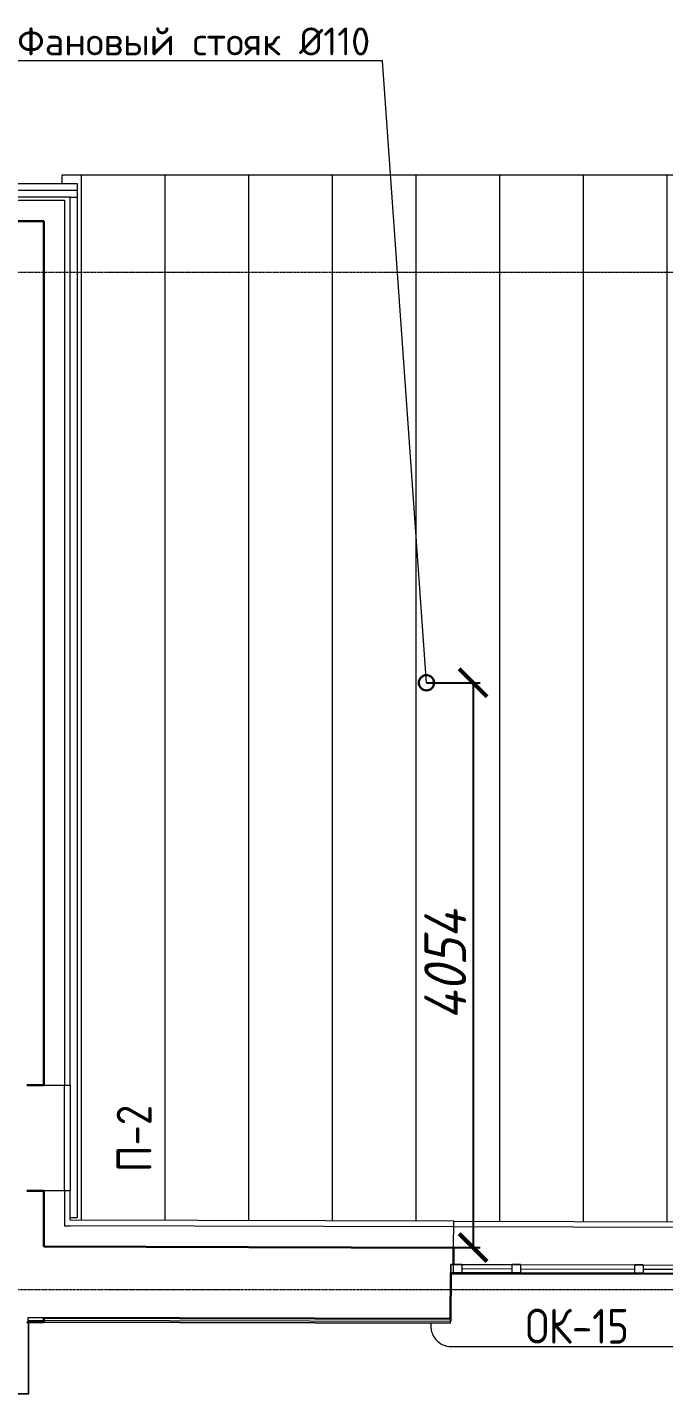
# Model space of a CAD drawing. Header units: millimetres. Extents: x -10178924 to 11692288, y -947381 to 58396.
# Drawn here: x 10567 to 15131, y -164395 to -154590 of the extents above; entities that cross this region are included whole.
import ezdxf
from ezdxf import colors
from ezdxf.entities.mleader import LeaderData, LeaderLine
from ezdxf.math import Vec2, Vec3

# ---------------------------------------------------------------- set-up
doc = ezdxf.new("R2010")
doc.units = ezdxf.units.MM
doc.linetypes.add('ADSK_Линия сетки', pattern=[25, 20, -2.5, 0, -2.5])
for name, color, linetype, lineweight in [('!К1', 32, 'Continuous', 30), ('_ Окна', 7, 'Continuous', 9), ('Выноски ВК', 7, 'Continuous', 0), ('Крыша', 7, 'Continuous', 9), ('Крыша штриховка', 7, 'Continuous', 9), ('Марки окон', 7, 'Continuous', 20), ('Окна', 7, 'Continuous', 9), ('Оси', 253, 'Continuous', 9), ('Перекрытие', 7, 'Continuous', 18), ('Стены наружные', 7, 'Continuous', 18), ('Стены несущие', 7, 'Continuous', 30), ('Стены отделка', 7, 'Continuous', 30), ('Стены штриховка', 7, 'Continuous', 9), ('ШТРИХОВКА', 252, 'Continuous', 15)]:
    doc.layers.add(name, color=color, linetype=linetype, lineweight=lineweight)
doc.styles.add('GOST Common_2', font='GOST_Common.ttf', dxfattribs={"width": 0.9, "height": 250})
doc.styles.add('ISOCPEUR', font='isocpeui.ttf', dxfattribs={"width": 0.9})
doc.styles.add('PDF ISOCPEUR', font='isocpeur.ttf')
doc.dimstyles.new('ISOCPEUR М1_1', dxfattribs={"dimscale": 0, "dimtxt": 300, "dimasz": 200, "dimexe": 50, "dimexo": 0, "dimgap": 50, "dimtad": 1, "dimtoh": 1, "dimdec": 0, "dimzin": 0, "dimdsep": 46, "dimtxsty": 'ISOCPEUR', "dimblk": 'ARCHTICK', "dimcen": 0.09, "dimclrd": 256, "dimadec": 0, "dimazin": 0, "dimtfac": 1, "dimtdec": 0, "dimtofl": 0, "dimtmove": 0, "dimatfit": 3, "dimfxl": 10, "dimtolj": 1, "dimtzin": 0, "dimarcsym": 0})

# ---------------------------------------------------------------- blocks, each defined once
blk = doc.blocks.new('окно трехпол с фрамугой - 1800 и 1820х2300_h___нов_ ок15-2116660-План 2-го этажа')
at = {"layer": '_ Окна', "lineweight": 18}
for p, q in [((-910, 75), (-910, 135)), ((-910, 135), (-830, 135)), ((-830, 135), (-830, 75)), ((-470, 75), (-470, 135)), ((-470, 135), (-410, 135)), ((-410, 135), (-410, 75)), ((410, 75), (410, 135)), ((410, 135), (470, 135)), ((470, 135), (470, 75)), ((830, 135), (830, 75)), ((910, 135), (830, 135)), ((910, 75), (910, 135)), ((-830, 75), (-910, 75)), ((-410, 75), (-470, 75)), ((470, 75), (410, 75)), ((830, 75), (910, 75))]:
    blk.add_line(p, q, dxfattribs=at)
at = {"layer": '_ Окна'}
for p, q in [((-890, 75), (-890, 135)), ((-830, 105), (-470, 105)), ((-410, 105), (410, 105)), ((470, 105), (830, 105)), ((890, 75), (890, 135))]:
    blk.add_line(p, q, dxfattribs=at)
at = {"layer": 'Окна'}
for p, q in [((-910, 135), (-910, 75)), ((-830, 135), (-910, 135)), ((-830, 135), (-470, 135)), ((-410, 135), (-470, 135)), ((-410, 135), (410, 135)), ((470, 135), (410, 135)), ((470, 135), (830, 135)), ((910, 135), (830, 135)), ((910, 75), (910, 135)), ((-910, 75), (-830, 75)), ((-470, 75), (-830, 75)), ((-470, 75), (-410, 75)), ((410, 75), (-410, 75)), ((410, 75), (470, 75)), ((830, 75), (470, 75)), ((830, 75), (910, 75))]:
    blk.add_line(p, q, dxfattribs=at)
blk = doc.blocks.new('2 этаж')
at = {"layer": 'Крыша штриховка'}
h = blk.add_hatch(dxfattribs=at)
h.set_pattern_fill('FP_9', color=256, style=0, pattern_type=2)
h.set_pattern_definition([(270, (156.05, -140285.14), (600, 4e-14), [])])
h.paths.add_polyline_path([(32637.4, -109697), (37875, -109697), (37875, -109554), (37850.1, -109554.3), (37764.2, -102214.5), (37764.2, -102164.5), (37875, -102164.5), (37875, -102144.5), (31397.7, -102144.5), (31445.7, -102180.3), (30008.9, -104106.9), (30109.6, -104106.9), (30088.8, -104166.9), (29964.2, -104166.9), (29183.2, -105212.6), (29184.3, -105213.8), (25018.3, -109681.3), (30949.6, -109697), (32278.4, -109697)])
h.paths.add_polyline_path([(10875, -109684.1), (10875, -109684), (10840.5, -109684)])
h.paths.add_polyline_path([(23415, -109677.1), (23395.6, -109649), (23403.5, -109649), (19368.4, -105320.4), (19370.1, -105319.1), (19368.4, -105320.1), (19287.9, -105194.2), (18889.8, -105194.2), (18418.2, -103833.5), (17401.1, -102242.2), (17554, -102144.5), (10815, -102144.5), (10815, -102203.3), (10925, -102203.3), (10925, -109623.3), (10875, -109623.3), (10875, -109644.1), (23215.4, -109676.6)])
h.paths.add_polyline_path([(32737.6, -109519.1), (32735.1, -109519.1), (32734.6, -109428.4), (32717.5, -109424.5), (32698.9, -109408.9), (32689.4, -109388.8), (32690.1, -109231.5), (32693.1, -109226.6), (32696.8, -109223.8), (32708, -109219.9), (32723, -109217.1), (32740.1, -109216.1), (32765.1, -109218.2), (32778.4, -109221.8), (32786, -109225.8), (32788.4, -109227.5), (32790.1, -109231.5), (32790.1, -109390.7), (32779.2, -109411.4), (32760.8, -109425), (32745.1, -109429.7), (32744.4, -109519.1), (32738.8, -109519.1)])
h.paths.add_polyline_path([(15975, -109519.1), (15970, -109519.1), (15969.4, -109428.4), (15952.4, -109424.5), (15933.7, -109408.9), (15924.3, -109388.8), (15925, -109231.5), (15928, -109226.6), (15931.7, -109223.8), (15942.9, -109219.9), (15957.9, -109217.1), (15975, -109216.1), (16000, -109218.2), (16013.3, -109221.8), (16020.9, -109225.8), (16023.3, -109227.5), (16025, -109231.5), (16025, -109390.7), (16014.1, -109411.4), (15995.7, -109425), (15980, -109429.7), (15979.3, -109519.1), (15976.3, -109519.1)])
at = {"layer": 'Крыша'}
for p, q in [((10815, -102144.5), (10815, -102203.3)), ((17554, -102144.5), (10815, -102144.5))]:
    blk.add_line(p, q, dxfattribs=at)
at = {"layer": 'Оси', "color": 252, "linetype": 'ADSK_Линия сетки'}
for p, q in [((-10114.7, -102840.8), (56004.9, -102840.8)), ((-10114.7, -110140.8), (56004.9, -110140.8))]:
    blk.add_line(p, q, dxfattribs=at)
at = {"layer": 'Перекрытие'}
for p, q in [((13604.6, -110031.3), (13604.6, -110370.4)), ((15424.5, -110031.3), (13604.6, -110031.3)), ((13608.7, -110550.4), (15412.6, -110550.4))]:
    blk.add_line(p, q, dxfattribs=at)
blk.add_arc((13608.7, -110402.7), 147.7, 172.26667, 270, dxfattribs=at)
at = {"layer": 'Стены наружные'}
for p, q in [((5778.7, -102203.3), (10925, -102203.3)), ((10925, -102253.3), (5778.7, -102253.3)), ((10925, -102203.3), (10925, -109623.3)), ((10875, -102303.3), (10925, -102303.3)), ((10835, -109433.6), (10835, -108673.6)), ((10875, -108673.6), (10875, -109433.6)), ((10875, -109623.3), (10925, -109623.3)), ((15400.4, -109696), (13625.4, -109691.3)), ((13625.5, -109651.3), (15400.5, -109656))]:
    blk.add_line(p, q, dxfattribs=at)
at = {"layer": 'Стены несущие'}
for p, q in [((9464.1, -102473.3), (10685, -102473.3)), ((10685, -102473.3), (10685, -108673.6)), ((10565, -108673.6), (10685, -108673.6)), ((10685, -109433.6), (10565, -109433.6)), ((10685, -109433.6), (10685, -109833.6)), ((13625, -109841.3), (10685, -109833.6)), ((10685, -109833.6), (13625, -109841.3)), ((13624.7, -109961.3), (13625, -109841.3)), ((13603.6, -110351.3), (13604.5, -110021.3)), ((10565, -110375.3), (10685, -110375.6)), ((10685, -110375.6), (10685, -110343.6)), ((10685, -110343.6), (13603.6, -110351.3)), ((13603.6, -110351.3), (10685, -110343.6))]:
    blk.add_line(p, q, dxfattribs=at)
at = {"layer": 'Стены отделка', "lineweight": 9}
for p, q in [((10875, -102303.3), (9464.1, -102303.3)), ((9464.1, -102323.3), (10835, -102323.3)), ((10835, -102323.3), (10835, -108673.6)), ((10875, -108673.6), (10875, -102303.3)), ((10685, -108673.6), (10875, -108673.6)), ((10875, -109433.6), (10685, -109433.6)), ((10835, -109433.6), (10835, -109684)), ((10875, -109644.1), (10875, -109433.6)), ((10685, -109683.6), (10685.4, -109683.6)), ((10685.4, -109683.6), (10685, -109833.6)), ((10835, -109684), (10875, -109684)), ((13625.4, -109691.3), (10835, -109684)), ((13625.5, -109651.3), (10875, -109644.1)), ((13625, -109841.3), (13625.5, -109651.3)), ((10685, -110343.6), (10570, -110343.3)), ((10570, -110343.3), (10570, -110363.3)), ((10570, -110363.3), (10577, -110363.3)), ((10577, -110886.7), (10577, -110375.3)), ((10685, -110375.6), (13603.5, -110383.3)), ((13603.5, -110383.3), (13603.6, -110351.3)), ((10075, -110888.7), (10575, -110888.7))]:
    blk.add_line(p, q, dxfattribs=at)
at = {"layer": 'Стены штриховка'}
for p, q in [((10575, -110888.7), (10575, -110375.3)), ((13603.6, -110371.3), (10577, -110363.3)), ((10685, -110373.6), (13603.6, -110381.3)), ((10075, -110886.7), (10577, -110886.7)), ((10575, -110888.7), (10577, -110888.7)), ((10577, -110888.7), (10577, -110886.7))]:
    blk.add_line(p, q, dxfattribs=at)
at = {"layer": 'Окна', "rotation": 359.8491625167525}
blk.add_blockref('окно трехпол с фрамугой - 1800 и 1820х2300_h___нов_ ок15-2116660-План 2-го этажа', (14514.3, -110098.7), dxfattribs=at)
at = {"layer": 'Марки окон', "lineweight": 9, "char_height": 250, "attachment_point": 5, "line_spacing_factor": 1.022766, "style": 'GOST Common_2'}
for s, insert, width, rotation in [('\\pxqc,t1.8,3.6,5.4,7.2,9,10.8,12.6,14.4,16.2,18,19.8,21.6,23.4,25.2,27,28.8,30.6,32.4,34.2,36,37.8,39.6,41.4,43.2,45,46.8,48.6,50.4,52.2,54,55.8,57.6;{П-2}', (11333.3, -109056.7), 505.8, 90), ('\\pxqc,t1.8,3.6,5.4,7.2,9,10.8,12.6,14.4,16.2,18,19.8,21.6,23.4,25.2,27,28.8,30.6,32.4,34.2,36,37.8,39.6,41.4,43.2,45,46.8,48.6,50.4,52.2,54,55.8,57.6;{ОК-15}', (14511.5, -110404.9), 797.4, 359.84916)]:
    blk.add_mtext(s, dxfattribs=dict(at, insert=insert, width=width, rotation=rotation))
blk = doc.blocks.new('_None')
blk = doc.blocks.new('_ArchTick')
at = {"color": 0, "linetype": 'ByBlock', "const_width": 0.15}
blk.add_lwpolyline([(-0.5, -0.5), (0.5, 0.5)], dxfattribs=at)
blk = doc.blocks.new('*D2757')
at = {"layer": '!К1', "color": 0, "lineweight": -2, "transparency": 16777216}
for p, q in [((13430, -159293.6), (13814.5, -159293.6)), ((13419.3, -163347.4), (13814.5, -163347.4))]:
    blk.add_line(p, q, dxfattribs=at)
at = {"layer": '!К1', "lineweight": -2, "transparency": 16777216}
blk.add_line((13764.5, -159293.6), (13764.5, -163347.4), dxfattribs=at)
at = {"layer": 'Defpoints', "color": 0, "transparency": 16777216}
for p in [(13430, -159293.6), (13419.3, -163347.4), (13764.5, -163347.4)]:
    blk.add_point(p, dxfattribs=at)
at = {"layer": '!К1', "lineweight": -2, "transparency": 16777216, "xscale": 200, "yscale": 200, "zscale": 200}
for p, rotation in [((13764.5, -159293.6), 90), ((13764.5, -163347.4), 270)]:
    blk.add_blockref('_ArchTick', p, dxfattribs=dict(at, rotation=rotation))
at = {"layer": '!К1', "color": 0, "transparency": 16777216, "insert": (13564.5, -161320.5), "char_height": 300, "attachment_point": 5, "rotation": 90, "style": 'ISOCPEUR'}
blk.add_mtext('\\A1;4054', dxfattribs=at)

msp = doc.modelspace()

# ---------------------------------------------------------------- linework, layer by layer
at = {"layer": '!К1'}
msp.add_circle((13430, -159293.6), 55, dxfattribs=at)

# ---------------------------------------------------------------- block references
at = {"layer": 'ШТРИХОВКА'}
msp.add_blockref('2 этаж', (0, -53506.6), dxfattribs=at)

# ---------------------------------------------------------------- dimensions: what is measured, and where the dimension line sits
at = {"layer": '!К1'}
dim = msp.add_linear_dim(base=(13764.5, -163347.4), p1=(13430, -159293.6), p2=(13419.3, -163347.4), angle=90, dimstyle='ISOCPEUR М1_1', override={"dimscale": 1}, dxfattribs=at)
dim.commit()
dim.dimension.update_dxf_attribs({"geometry": '*D2757', "text_midpoint": (13564.5, -161320.5)})

# ---------------------------------------------------------------- leaders
at = {"layer": 'Выноски ВК', "ltscale": 50}
ml = msp.add_multileader_mtext('Standard', dxfattribs=at)
ml.set_content('Фановый стояк %%C110', color=256, style='PDF ISOCPEUR')
ml.set_leader_properties(color=256, linetype='ByLayer', lineweight=-1)
ml.set_arrow_properties(name='NONE')
ml.build(insert=Vec2(0, 0))
ml.multileader.update_dxf_attribs({"text_left_attachment_type": 6, "text_right_attachment_type": 6, "dogleg_length": 100, "arrow_head_size": 300})
ctx = ml.context
ctx.base_point, ctx.char_height, ctx.arrow_head_size, ctx.landing_gap_size, ctx.plane_origin = Vec3(10494.5, -154831.4), 200, 300, 0, Vec3(5411, -151910.9)
ctx.left_attachment, ctx.right_attachment = 6, 6
notes = []
notes.append((ctx, [(1, (1, 1, 0), (13114.5, -154831.4), (-1, 0), 100, [(1, [(13430, -159293.6)], 0, [])])]))
ctx.mtext.insert, ctx.mtext.flow_direction = Vec3(10494.5, -154591.4), 5
for ctx, leaders in notes:
    for number, flags, end, landing, length, lines in leaders:
        leader = LeaderData()
        leader.index, (leader.has_last_leader_line, leader.has_dogleg_vector, leader.attachment_direction) = number, flags
        leader.last_leader_point, leader.dogleg_vector, leader.dogleg_length = Vec3(end), Vec3(landing), length
        for number, points, colour, breaks in lines:
            line = LeaderLine()
            line.index, line.vertices, line.color, line.breaks = number, Vec3.list(points), colors.encode_raw_color(colour), breaks
            leader.lines.append(line)
        ctx.leaders.append(leader)

doc.saveas('drawing.dxf')
